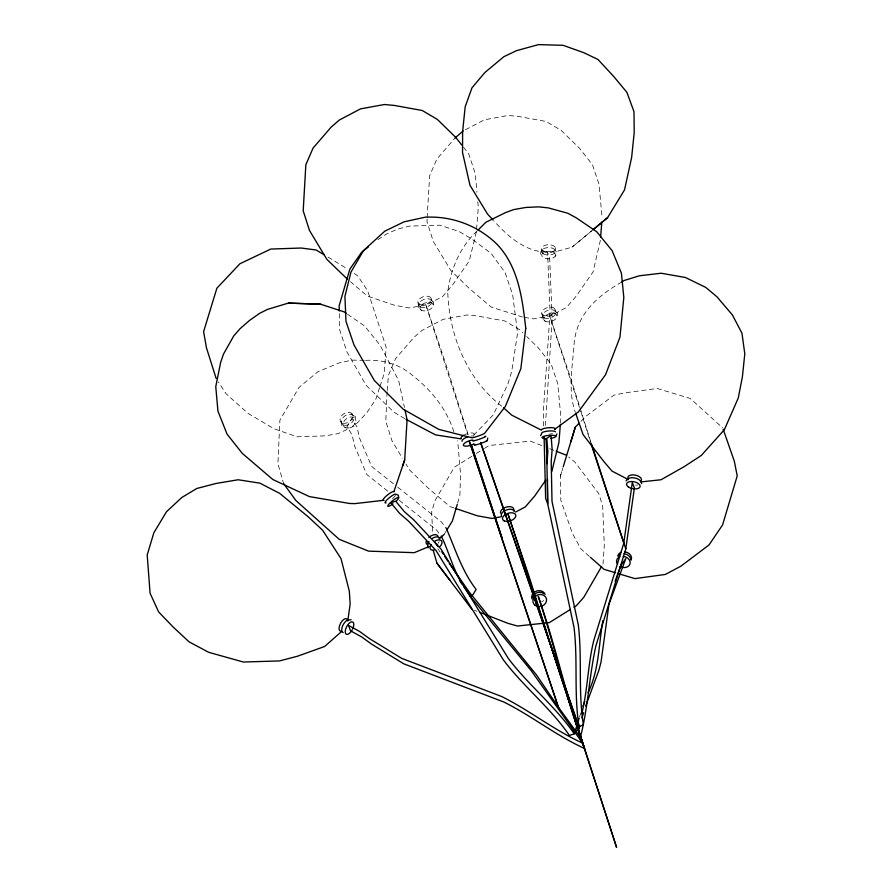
<?xml version="1.0" encoding="UTF-8"?>
<svg xmlns="http://www.w3.org/2000/svg" width="892" height="892" viewBox="0 0 892 892"><rect width="100%" height="100%" fill="white"/><g stroke="black" fill="none" stroke-linecap="round" stroke-linejoin="round"><path stroke-width="0.67" stroke-dasharray="4.46 3.34" d="M545.413 425.473L552.17 318.399L549.65 257.821L547.565 252.358L550.085 312.936L543.507 409.06L543.574 426.599M427.101 219.142L427.012 221.774L433.289 241.409L450.672 270.309L468.98 288.194L491.191 307.06L522.411 316.961M427.134 217.815L429.654 175.724L436.846 159.077L454.942 138.093M602.992 564.056L604.308 545.213L602.658 505.998L598.8 493.7L574.994 462.179L568.683 456.994M387.095 391.867L385.779 421.292L392.045 440.927L402.482 458.276M387.206 390.484L388.421 375.242L395.613 358.595L413.71 337.611L421.871 330.508L443.101 319.336L466.951 314.976L476.763 315.891L504.805 320.964L519.958 329.917L522.868 332.749M476.562 229.277L478.324 207.178L477.822 201.759M560.455 423.176L560.89 417.646L557.79 383.816L551.245 364.282L538.322 347.847L526.726 336.518M600.372 240.238L593.046 271.96L576.042 296.356L566.487 307.428L550.799 315.69L533.182 318.912L523.76 317.206M341.346 421.448L341.97 425.975L346.152 427.904A6.924 4.839 -33.3 0 0 355.852 420.857L355.239 416.341L351.047 414.401M476.339 232.043L469.237 261.01L452.233 285.395L442.677 296.478L426.989 304.741L409.372 307.952L394.565 305.276L367.392 296.099L350.467 281.727M457.618 503.11L459.859 495.484L460.573 474.577L457.685 440.715M589.434 556.452L581.071 549.093L572.43 533.494L560.834 500.312L560.377 476.15L562.785 468.222M560.377 476.15L562.629 468.802M579.622 716.767L580.859 712.819M379.557 387.741L375.766 399.337L366.69 412.918L354.514 425.83L338.213 433.59L325.48 435.842L297.092 436.801L274.045 428.762L247.798 413.23L225.899 393.595L218.406 381.966M379.981 386.459L384.184 373.57L386.203 347.334L367.627 290.703L357.659 275.762L353.299 272.852M419.05 303.224L418.237 307.539L421.604 310.416A6.924 3.958 -18.1 0 0 432.943 306.513L433.757 302.198L430.39 299.322M542.86 314.174L542.046 318.5L545.413 321.376A6.924 3.958 -18.1 0 0 556.753 317.463L557.567 313.148L554.2 310.271M444.105 534.464L446.178 531.086M542.013 250.161L540.808 251.823L540.563 254.142L541.823 255.87M555.181 256.26A6.924 3.78 -0.1 0 0 547.197 251.399A6.924 3.78 -0.1 0 0 543.44 257.621A6.924 3.78 -0.1 0 0 555.181 256.26L556.396 254.599L556.641 252.291L555.382 250.563L555.37 247.742M473.741 435.185L493.176 415.003L507.838 384.207L511.64 371.752L517.572 333.129L512.688 294.817L505.05 272.484L491.068 253.361L471.868 239.023L459.057 231.474L439.834 225.197L409.729 226.066L397.553 229.066L386.247 234.161L377.115 240.193M580.982 421.314L585.709 416.464L613.897 395.178L624.59 392.926L657.192 388.477L690.252 398.423L722.71 427.937M477.108 230.961C460.205 246.805 450.505 269.339 447.762 292.119C449.167 335.648 467.152 379.981 502.464 406.763M550.007 252.213L555.738 251.678L572.017 247.184L591.608 230.905M592.009 230.649L572.017 247.184M621.824 282.006C597.004 296.122 575.485 315.199 574.002 345.717C572.329 367.437 567.87 390.808 575.15 411.792M471.712 456.381L454.284 467.274L435.04 500.602L431.695 511.551L432.598 533.16M476.35 453.482L483.319 449.122M484.49 448.397L489.128 445.498L530.227 441.105L543.217 446.167M465.468 129.753L484.345 119.818L508.184 115.458L517.996 116.373L546.049 121.446L561.202 130.399L579.555 148.328L592.478 164.752L599.023 184.298L602.133 218.127M364.248 360.323L352.095 360.123L339.361 362.843L317.853 371.763L298.965 387.485L279.898 420.221L277.914 463.795L283.645 483.609M365.597 360.346C382.813 359.443 400.029 364.304 413.063 375.878C431.65 390.506 446.814 409.272 453.961 432.085M546.417 252.113C524.808 251.544 507.749 236.168 493.945 220.993M453.838 507.882L449.958 506.578L427.747 487.712L409.439 469.839L405.96 464.052M549.706 448.698L554.902 450.716M474.421 610.262L477.008 611.276M404.79 418.604L394.041 412.271L366.121 385.311L346.955 351.927L339.584 329.494L339.283 312.312M328.044 257.074L347.847 269.206M347.534 314.218L364.505 325.87L379.981 345.003L398.635 380.46L404.455 407.51M393.428 483.776L371.685 466.494L359.42 437.827L357.135 427.257L351.939 418.493L347.021 426.488L352.217 435.251L354.503 445.822L366.768 474.488L388.499 491.771M397.765 487.233L441.239 521.787L446.178 528.064M399.371 500.412L436.311 529.781L440.425 535.01M463.505 147.236L468.679 153.803L475.213 173.349L476.952 192.293M437.794 548.825L440.113 552.037M351.994 413.732L353.321 415.75M340.8 421.86L342.115 423.878M554.924 309.19L555.783 311.821M541.823 313.705L542.682 316.325M431.115 298.24L431.973 300.86M418.025 302.756L418.872 305.376M590.727 441.696L570.345 377.138L549.338 314.843L580.324 409.885M580.737 411.201L590.303 441.507M468.166 434.694L446.535 366.188L425.529 303.882L467.743 434.504M541.812 249.303L541.812 252.113M637.724 484.98A6.924 3.512 11.4 0 1 635.517 485.125M543.596 600.383A6.924 5.943 -16.8 0 1 541.678 601.799M439.187 541.656A6.924 3.858 -36.3 0 1 437.939 543.44M421.604 310.416A6.924 3.958 -18.1 0 1 425.161 302.923A6.924 3.958 -18.1 0 1 432.943 306.513M346.152 427.904A6.924 4.839 -33.3 0 1 346.442 418.716A6.924 4.839 -33.3 0 1 355.852 420.857M463.55 435.296A6.924 2.353 -18.5 0 1 472.827 433.01A6.924 2.353 -18.5 0 1 471.667 436.801M471.11 436.043A6.924 2.353 -18.5 0 1 473.842 436.01M545.413 321.376A6.924 3.958 -18.1 0 1 548.97 313.873A6.924 3.958 -18.1 0 1 556.753 317.463M552.527 433.579A6.924 1.594 -5.3 0 1 549.182 434.159M395.524 495.439A6.924 1.36 -38.6 0 1 391.131 499.754M419.608 304.295A6.924 3.958 -18.1 0 0 430.947 300.392A6.924 3.958 -18.1 0 0 423.154 296.802A6.924 3.958 -18.1 0 0 419.608 304.295M420.455 306.926A6.924 3.958 -18.1 0 0 431.806 303.012A6.924 3.958 -18.1 0 0 424.012 299.422A6.924 3.958 -18.1 0 0 420.455 306.926M343.063 423.209A6.924 4.839 -33.3 0 0 352.764 416.163A6.924 4.839 -33.3 0 0 343.364 414.022A6.924 4.839 -33.3 0 0 343.063 423.209M344.39 425.216A6.924 4.839 -33.3 0 0 354.091 418.181A6.924 4.839 -33.3 0 0 344.68 416.04A6.924 4.839 -33.3 0 0 344.39 425.216M543.406 315.255A6.924 3.958 -18.1 0 0 554.757 311.341A6.924 3.958 -18.1 0 0 546.963 307.751A6.924 3.958 -18.1 0 0 543.406 315.255M544.265 317.875A6.924 3.958 -18.1 0 0 555.616 313.962A6.924 3.958 -18.1 0 0 547.822 310.371A6.924 3.958 -18.1 0 0 544.265 317.875M543.418 251.042A6.924 3.78 -0.1 0 0 555.17 249.693A6.924 3.78 -0.1 0 0 547.175 244.821A6.924 3.78 -0.1 0 0 543.418 251.042M543.429 253.863A6.924 3.78 -0.1 0 0 555.181 252.514A6.924 3.78 -0.1 0 0 547.186 247.641A6.924 3.78 -0.1 0 0 543.429 253.863"/><path stroke-width="1.34" d="M393.907 491.581L404.689 459.893L407.075 419.686L405.035 410.22M560.343 424.559L558.916 442.521L551.813 471.478M600.584 237.473L601.799 222.275M602.825 620.642C598.733 644.804 599.045 670.238 588.073 692.705M347.768 620.999L350.155 604.062L349.329 591.173L341 558.593L322.614 530.227L308.175 516.78L279.687 493.376L259.929 483.163L238.142 479.762L216.087 483.464L196.831 488.47L181.756 497.524L166.503 511.729L153.859 532.747L147.202 554.958L150.068 593.191L158.62 611.945L173.293 627.165L189.071 641.85L208.717 652.32L243.315 662.02L279.419 660.939L297.382 656.267L324.632 646.488L341.558 631.525M579.655 725.151L578.64 730.548L580.725 736.012C588.196 706.397 589.266 675.701 595.856 645.998L625.794 548.948L634.39 487.946L632.305 482.483L623.709 543.484L593.771 640.534C587.861 664.328 587.761 689.148 581.941 713.009M487.255 440.592L487.734 438.061M457.25 504.393L452.4 520.928L446.87 529.96M563.187 466.895L575.307 427.145L579.086 423.254M570.824 441.774L575.307 427.145M579.209 718.082L574.281 733.837L569.43 735.443C550.342 707.668 523.504 686.684 503.4 659.935L436.021 550.509L408.859 521.441L399.583 513.324L390.808 502.765L395.658 501.17L404.433 511.729L413.71 519.846L440.871 548.914L508.25 658.329C528.343 685.089 555.192 706.074 574.281 733.837L579.098 727.114L583.379 724.594C578.027 691.49 582.32 657.917 578.295 624.846L552.003 501.326L551.211 461.643L552.126 449.3L551.111 435.697L546.818 438.217L547.844 451.82L546.93 464.163L547.71 503.857L574.013 627.377C578.038 660.448 573.734 694.021 579.098 727.114L579.142 727.983L480.732 443.279M581.974 717.915L583.613 712.663M585.665 706.096L598.889 670.271L601.052 661.964L608.957 604.308L625.771 558.615L620.955 565.338L615.123 581.227M402.615 465.925L404.689 459.893M582.911 706.252L584.784 701.324M540.619 435.675L541.689 433.367A6.924 1.594 -5.3 0 1 547.944 431.07A6.924 1.594 -5.3 0 1 555.437 431.862M555.839 436.21L556.909 433.891M601.621 566.431L583.803 597.294L576.299 605.757L573.946 607.229M594.083 228.921L607.586 217.659L624.523 189.885L631.636 157.483L634.201 132.763L634.011 111.745L626.942 92.4L613.54 76.277L597.997 59.485L583.792 52.673L563.142 45.325L538.489 44.6L516.446 50.699L503.813 56.72L484.891 72.497L471.968 87.84L465.189 106.784L462.625 131.459L462.535 152.51L470.006 185.346L487.601 214.136L493.031 220.012M471.924 596.28L476.138 589.422C461.9 571.047 455.243 548.803 446.178 528.064M545.625 480.353L534.81 495.874L525.254 506.957L515.598 512.03M478.09 229.991L485.939 222.22L505.641 212.552L513.859 209.542L525.879 207.457L538.5 206.855L548.335 207.892L567.87 213.277L576.343 217.893L596.681 231.708L612.113 250.641L621.412 273.175L623.82 297.471L619.951 337.232L605.512 374.785L578.406 411.903L554.523 429.476A6.924 1.594 -5.3 0 0 549.439 427.669A6.924 1.594 -5.3 0 0 541.388 430.111L511.629 415.092L503.478 407.689M626.039 480.866L627.611 479.361A6.924 3.512 11.4 0 1 634.468 477.922A6.924 3.512 11.4 0 1 640.791 481.68L641.638 483.62M454.942 138.093L463.104 130.99M439.221 538.668L444.105 534.464M592.667 230.025L607.586 217.659M368.318 246.961L361.762 252.101L349.854 269.105L339.172 305.7L339.261 310.996M621.824 282.006L624.144 280.489L639.452 275.773L661.139 273.231L685.435 277.501L705.817 287.447L716.967 296.813L732.388 314.932L741.966 333.229L744.798 353.812L742.412 376.736L738.275 397.988L724.371 429.688L701.346 455.411L684.041 466.739L661.05 479.74L641.192 481.903M570.434 609.426L549.316 622.627L517.494 626.028L508.072 623.385L479.595 612.28M428.929 546.595L414.267 552.672L368.597 551.144L339.228 539.326L295.843 500.49L283.645 483.609M346.408 313.438L344.145 311.888L320.54 304.183L288.339 303.113L267.5 309.39L259.516 313.404L249.448 320.496L240.004 328.758L233.704 335.983L223.468 354.157L220.67 362.319L215.764 386.615L217.949 411.19L227.025 434.058L242.267 453.37L272.796 479.483L309.357 496.576L349.352 503.445L354.693 503.634L384.039 500.278A6.924 1.36 -38.6 0 1 386.403 495.885A6.924 1.36 -38.6 0 1 393.874 491.682M501.438 516.691L491.949 518.43L477.131 515.743L455.143 508.317M351.08 619.75L348.805 619.985A6.924 3.211 -62.3 0 0 342.751 625.626A6.924 3.211 -62.3 0 0 343.197 632.551M320.54 304.183L288.339 303.113M461.053 438.886L435.497 434.872L405.983 419.307M615.636 572.809L604.074 569.33L590.482 557.366M619.483 573.969L634.903 578.618L665.309 574.459L680.919 566.164L709.029 544.945L722.553 524.987L737.216 475.904L734.328 461.22L723.156 429.219M556.195 451.229L566.576 455.277M628.425 479.606L612.024 471.121L603.884 461.554L583.089 434.616L575.596 413.052M582.476 743.003C565.227 694.89 554.311 644.871 538.244 596.391C555.359 644.537 565.885 694.678 582.476 743.003C553.988 730.158 529.514 710.288 501.638 696.507L401.701 658.363L369.522 638.661L359.498 631.402L348.471 625.381L350.556 630.845L361.583 636.866L371.607 644.124L403.786 663.826L503.724 701.971C531.61 715.752 556.073 735.621 584.561 748.466L556.976 664.93L529.112 576.656L508.106 514.361L616.595 847.4L580.703 736.669L582.476 743.003L531.175 670.617L471.221 597.417L463.584 586.378M324.454 254.945L316.08 249.994L301.24 248.032L270.8 249.046L239.926 263.753L216.89 288.194L203.599 331.657L206.442 347.746L216.154 378.487M347.289 279.04L326.873 259.36L309.479 230.459L303.202 210.824L305.844 164.775L313.036 148.117L331.133 127.143L339.295 120.041L360.535 108.869L384.374 104.509L394.186 105.412L422.239 110.496L437.392 119.439L455.745 137.379L461.777 145.039M441.25 536.059C449.735 553.029 453.314 572.675 465.546 587.962M433.334 550.71L436.924 563.108L450.047 580.402M436.924 563.108L471.835 609.258M434.939 542.303L438.017 546.573M449.267 563.242L469.136 591.953L536.438 674.876L557.823 706.352L580.391 737.539L584.561 748.466M459.759 580.848L462.056 584.171M441.875 551.903L443.346 554.177M444.818 556.452L447.762 561.001M469.805 595.053L471.221 597.417M625.794 548.948L590.716 442.822M480.688 442.41L579.098 727.114M624.099 543.774L591.563 444.327M471.489 445.242L501.995 537.999L471.076 445.041M398.679 497.68L398.311 495.183L395.937 494.257A6.924 1.36 -38.6 0 0 388.455 498.461A6.924 1.36 -38.6 0 0 386.102 502.854M545.993 438.574L547.242 463.706M544.109 437.024L545.625 498.394L547.71 503.857L547.454 478.904M427.926 547.777L427.915 545.614A6.924 3.858 -36.3 0 1 428.929 541.489M627.99 478.335A6.924 3.512 11.4 0 1 635.037 475.079A6.924 3.512 11.4 0 1 641.17 480.654M532.022 598.922A6.924 5.943 -16.8 0 1 536.56 591.073A6.924 5.943 -16.8 0 1 545.123 594.418M532.39 597.484A6.924 5.943 -16.8 0 1 543.741 593.57M434.571 541.332A6.924 3.858 -36.3 0 1 441.284 540.619A6.924 3.858 -36.3 0 1 440.135 546.439M434.27 550.018A6.924 3.858 -36.3 0 1 431.137 544.488M427.759 544.733A6.924 3.858 -36.3 0 1 426.343 541.031M428.784 537.542A6.924 3.858 -36.3 0 1 437.994 536.203M432.364 538.333A6.924 3.858 -36.3 0 1 439.644 538.456M474.02 443.803A6.924 2.353 -18.5 0 1 463.405 445.309A6.924 2.353 -18.5 0 1 472.448 440.035M461.064 438.307A6.924 2.353 -18.5 0 1 463.55 435.296M462.067 441.306A6.924 2.353 -18.5 0 1 467.709 436.879M352.24 629.83A6.924 3.211 -62.3 0 1 345.327 632.774A6.924 3.211 -62.3 0 1 350.567 622.215A6.924 3.211 -62.3 0 1 352.764 628.76M340.554 631.168A6.924 3.211 -62.3 0 1 340.945 622.638A6.924 3.211 -62.3 0 1 347.412 619.762M546.06 438.663A6.924 1.594 -5.3 0 1 543.797 436.344A6.924 1.594 -5.3 0 1 554.835 435.597A6.924 1.594 -5.3 0 1 550.754 438.34M500.59 513.223A6.924 3.958 -18.1 0 1 507.47 506.812A6.924 3.958 -18.1 0 1 513.524 510.86M501.449 515.844A6.924 3.958 -18.1 0 1 506.589 509.889A6.924 3.958 -18.1 0 1 514.55 511.339M623.185 556.385A6.924 5.486 16.5 0 1 629.997 563.978A6.924 5.486 16.5 0 1 620.107 566.532M617.543 564.279A6.924 5.486 16.5 0 1 619.795 556.853M617.978 555.861A6.924 5.486 16.5 0 1 621.155 552.26M624.545 551.791A6.924 5.486 16.5 0 1 631.19 559.841M618.145 556.062A6.924 5.486 16.5 0 1 620.576 554.222M623.965 553.765A6.924 5.486 16.5 0 1 630.956 559.92M486.363 440.603A6.924 0.569 -19.1 0 1 480.743 443.435A6.924 0.569 -19.1 0 1 475.023 444.506M484.902 436.378A6.924 0.569 -19.1 0 1 479.283 439.221A6.924 0.569 -19.1 0 1 473.563 440.291M392.937 503.913A6.924 1.36 -38.6 0 1 388.076 505.251A6.924 1.36 -38.6 0 1 396.494 498.137A6.924 1.36 -38.6 0 1 396.516 500.88M525.756 328.256L520.839 368.708L505.363 406.429L484.702 433.211A6.924 0.569 -19.1 0 1 478.19 436.054A6.924 0.569 -19.1 0 1 471.6 437.716L438.764 429.375L403.229 409.227L374.305 380.449L354.046 345.07L345.985 321.388L344.925 296.4L350.946 272.127L363.557 250.496L384.842 231.139L404.087 221.829L425.517 217.124L428.729 217.09C454.128 216.656 478.614 226.334 496.811 244.062C518.497 266.719 522.322 298.53 525.756 328.256M470.63 444.651L469.292 441.44L559.161 709.564L470.63 444.651M628.269 486.842A6.924 3.512 11.4 0 0 639.832 487.277A6.924 3.512 11.4 0 0 631.937 481.513A6.924 3.512 11.4 0 0 628.269 486.842M535.077 605.278A6.924 5.943 -16.8 0 0 546.417 601.364A6.924 5.943 -16.8 0 0 537.72 594.931A6.924 5.943 -16.8 0 0 535.077 605.278M504.181 520.895A6.924 3.958 -18.1 0 0 515.52 516.981A6.924 3.958 -18.1 0 0 507.726 513.391A6.924 3.958 -18.1 0 0 504.181 520.895"/></g></svg>
